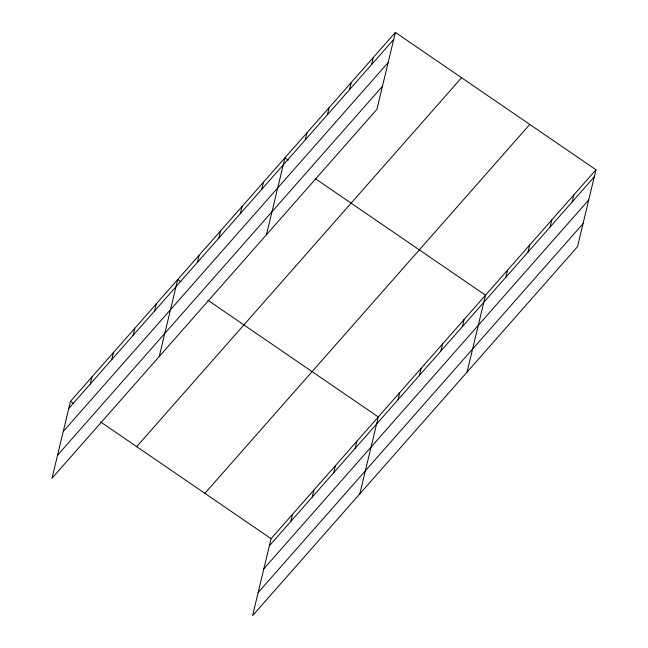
<?xml version="1.0" encoding="UTF-8"?>
<svg xmlns="http://www.w3.org/2000/svg" width="648" height="648" viewBox="0 0 648 648"><rect width="100%" height="100%" fill="white"/><g stroke="black" fill="none" stroke-linecap="round" stroke-linejoin="round"><path stroke-width="0.97" d="M395.385 32.4L70.494 401.315L52.026 478.232L376.925 109.318L395.385 32.4L595.974 169.768L577.506 246.686L252.615 615.6L271.075 538.682L595.974 169.768M90.234 384.062L91.935 376.966M111.675 359.713L113.376 352.617M133.115 335.364L134.825 328.269M154.564 311.016L156.265 303.92M159.246 356.489L177.706 279.572L180.978 281.815M197.446 262.319L199.155 255.223M218.894 237.97L220.595 230.874M240.335 213.621L242.036 206.526M261.776 189.273L263.485 182.177M266.458 234.746L284.926 157.829L288.19 160.072M305.313 139.838L307.014 132.743M327.41 114.753L329.111 107.657M349.499 89.667L351.2 82.571M371.596 64.581L373.297 57.486M290.814 521.429L292.523 514.334M312.263 497.081L313.964 489.985M333.704 472.732L335.405 465.637M355.144 448.384L356.846 441.288M359.826 493.857L378.294 416.939L207.943 300.283M398.034 399.686L399.735 392.591M419.475 375.338L421.176 368.242M440.915 350.989L442.625 343.894M462.364 326.641L464.065 319.545M467.046 372.114L485.506 295.196L315.163 178.54M505.894 277.206L507.603 270.111M527.99 252.121L529.691 245.025M550.087 227.035L551.788 219.939M572.176 201.949L573.877 194.854M68.793 408.41L393.684 39.496M63.261 431.455L388.152 62.54M57.559 455.196L382.458 86.273M136.688 446.65L461.579 77.728M204.881 493.355L529.78 124.432M269.374 545.778L594.273 176.864M263.841 568.822L588.74 199.9M258.139 592.556L583.038 223.641M70.494 401.315L73.759 403.558M100.732 422.026L271.075 538.682"/></g></svg>
